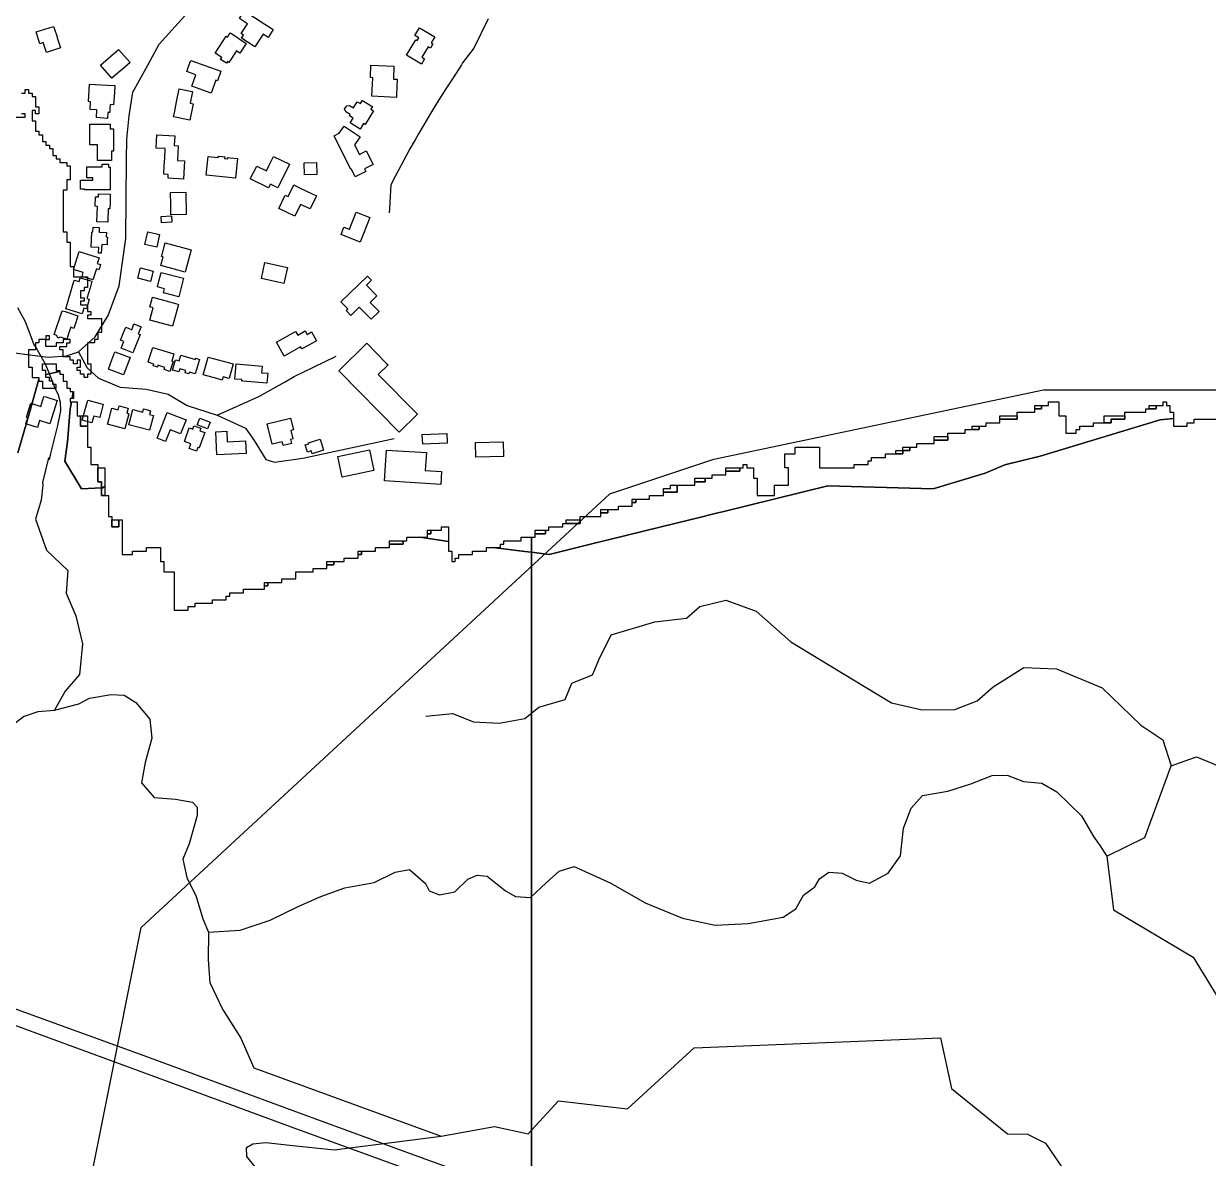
# Model space of a CAD drawing. Header units: metres. Extents: x 553506 to 563855, y 142925 to 150243.
# Drawn here: x 560707 to 561390, y 147222 to 147876 of the extents above; entities that cross this region are included whole.
import ezdxf

# ---------------------------------------------------------------- set-up
doc = ezdxf.new("R2010")
doc.units = ezdxf.units.M
for name, color, linetype in [('C-BUILDINGS', 8, 'Continuous'), ('C-FLOOD_ZONE_3', 150, 'Continuous'), ('C-POWER_LINES', 6, 'Continuous'), ('C-ROADS', 33, 'Continuous'), ('C-WATERWAYS', 5, 'Continuous'), ('E-132KV-UGC-ALT', 8, 'Continuous')]:
    doc.layers.add(name, color=color, linetype=linetype)

msp = doc.modelspace()

# ---------------------------------------------------------------- linework, layer by layer
at = {"layer": 'C-BUILDINGS'}
for points in [[(560851.0711, 147872.5792), (560848.1309, 147868.0128), (560845.1703, 147869.9013), (560840.477, 147862.5976), (560835.9823, 147865.4731), (560832.6935, 147867.5739), (560833.8936, 147869.4368), (560832.5526, 147870.2852), (560834.4129, 147873.1705), (560836.1995, 147875.9533), (560831.5337, 147878.9348), (560834.3269, 147883.2851), (560843.4374, 147877.46), (560851.0711, 147872.5792)], [(560725.1419, 147872.3209), (560726.0488, 147869.4777), (560726.9638, 147866.6014), (560728.4444, 147861.962), (560720.3032, 147859.381), (560718.4969, 147865.0454), (560716.6002, 147864.4406), (560714.4371, 147871.2291), (560724.4751, 147874.4147), (560725.1419, 147872.3209)], [(560942.1677, 147864.8483), (560943.1294, 147864.2774), (560941.6883, 147861.8504), (560940.3065, 147862.6641), (560936.7072, 147856.5967), (560938.3314, 147855.6348), (560936.5648, 147852.6633), (560927.8888, 147857.7785), (560933.1814, 147866.7037), (560933.9863, 147866.228), (560934.936, 147867.8271), (560932.685, 147869.159), (560935.3478, 147873.65), (560944.2658, 147868.3977), (560942.1677, 147864.8483)], [(560825.5554, 147869.5764), (560826.329, 147870.7693), (560835.4786, 147864.5892), (560831.8639, 147859.0111), (560829.8448, 147860.3058), (560825.5371, 147853.6375), (560824.7877, 147854.1261), (560824.1408, 147853.1264), (560820.7018, 147855.3337), (560821.4084, 147856.4355), (560817.5479, 147858.9302), (560819.3149, 147861.6678), (560822.5091, 147866.6094), (560823.9164, 147868.7794), (560824.7084, 147868.2699), (560825.5554, 147869.5764)], [(560763.9906, 147849.6294), (560763.1873, 147848.9364), (560758.0622, 147844.4798), (560751.5215, 147851.966), (560761.9484, 147861.0406), (560768.4964, 147853.5435), (560763.9906, 147849.6294)], [(560818.8766, 147843.0669), (560817.9435, 147843.3938), (560815.3022, 147835.9764), (560804.1247, 147839.9338), (560806.4837, 147846.541), (560801.2238, 147848.402), (560802.2644, 147851.3395), (560803.492, 147854.7838), (560820.8625, 147848.6385), (560818.8766, 147843.0669)], [(560920.3287, 147844.0185), (560922.569, 147843.9218), (560922.1681, 147834.8493), (560922.1051, 147833.5117), (560907.9067, 147834.1354), (560908.3818, 147844.8574), (560907.0376, 147844.9155), (560907.3647, 147852.1046), (560920.66, 147851.5194), (560920.3287, 147844.0185)], [(560759.8023, 147840.2603), (560759.5466, 147836.3679), (560759.0712, 147829.2187), (560757.0956, 147829.346), (560756.9459, 147826.9818), (560756.7989, 147824.7512), (560755.783, 147824.8195), (560755.5616, 147821.3957), (560749.0882, 147821.8163), (560749.388, 147826.3111), (560745.5001, 147826.5568), (560745.7946, 147830.9957), (560744.5684, 147831.0798), (560745.2373, 147841.2068), (560755.6129, 147840.5299), (560759.8023, 147840.2603)], [(560804.548, 147836.9085), (560803.1805, 147830.1209), (560804.9535, 147829.7646), (560803.0538, 147820.3224), (560793.5768, 147822.2184), (560794.0733, 147824.6714), (560795.3252, 147830.91), (560796.8441, 147838.4481), (560803.331, 147837.1487), (560804.548, 147836.9085)], [(560908.2468, 147828.1914), (560907.289, 147826.6255), (560908.8717, 147825.6511), (560904.7142, 147818.8762), (560904.1156, 147817.9002), (560903.1817, 147818.472), (560901.2059, 147815.2603), (560895.4682, 147818.7535), (560897.1511, 147821.4997), (560895.0128, 147822.8017), (560895.4581, 147823.5391), (560892.8139, 147825.148), (560892.2144, 147826.8767), (560893.396, 147828.6611), (560894.9564, 147828.8435), (560897.2727, 147827.4358), (560899.4816, 147831.0221), (560901.3349, 147829.8893), (560902.4588, 147831.7275), (560907.5839, 147828.5936), (560908.2468, 147828.1914)], [(560756.9938, 147815.3969), (560759.0634, 147815.3949), (560759.0494, 147808.6941), (560759.0362, 147802.4163), (560757.7779, 147802.4103), (560757.7689, 147797.1122), (560749.8193, 147797.1193), (560749.8314, 147806.1128), (560745.3148, 147806.1161), (560745.3332, 147818.037), (560756.9959, 147818.0125), (560756.9938, 147815.3969)], [(560793.9383, 147805.7572), (560796.3058, 147805.6198), (560795.8013, 147797.1674), (560799.9059, 147796.9286), (560799.2835, 147786.4357), (560790.4507, 147786.9606), (560790.5749, 147789.0235), (560787.9553, 147789.1753), (560788.2516, 147794.2265), (560788.5091, 147798.5085), (560788.8348, 147803.9613), (560783.5114, 147804.2732), (560783.9711, 147811.9228), (560794.2748, 147811.3105), (560793.9383, 147805.7572)], [(560900.7056, 147800.6531), (560904.7202, 147802.6153), (560908.5884, 147794.7451), (560903.7339, 147792.367), (560904.5251, 147790.7668), (560898.3137, 147787.734), (560896.1628, 147792.1187), (560895.722, 147791.9045), (560886.1574, 147811.3274), (560889.1113, 147812.7778), (560891.9866, 147816.9638), (560901.1241, 147810.7278), (560897.995, 147806.1666), (560900.7056, 147800.6531)], [(560819.3397, 147799.6963), (560821.5912, 147799.4663), (560823.0991, 147799.3132), (560822.9859, 147798.2412), (560824.8937, 147798.0449), (560824.9745, 147798.8154), (560826.2579, 147798.6886), (560830.4525, 147798.2524), (560829.2644, 147786.8513), (560812.4234, 147788.5834), (560813.5511, 147799.4594), (560819.2537, 147798.87), (560819.3397, 147799.6963)], [(560853.6818, 147781.4054), (560849.5058, 147783.4784), (560848.4139, 147781.2849), (560837.8458, 147786.5413), (560841.5239, 147793.891), (560847.0849, 147791.1268), (560848.7692, 147794.4964), (560851.2828, 147799.5168), (560860.4519, 147794.9513), (560853.6818, 147781.4054)], [(560757.0668, 147780.2281), (560750.1523, 147780.2232), (560742.3217, 147780.223), (560742.3221, 147780.657), (560740.0287, 147780.6632), (560740.0314, 147785.7163), (560747.0507, 147785.7245), (560747.0574, 147787.0715), (560743.5825, 147787.074), (560743.5861, 147793.4405), (560749.7315, 147793.4437), (560752.4371, 147793.4504), (560752.431, 147794.9862), (560756.1643, 147794.9917), (560756.161, 147793.311), (560757.0697, 147793.3172), (560757.0672, 147786.6947), (560757.0668, 147780.2281)], [(560876.1321, 147788.9869), (560869.1463, 147788.8015), (560868.9629, 147795.7743), (560875.956, 147795.9489), (560876.1321, 147788.9869)], [(560757.0996, 147776.5006), (560756.9781, 147773.2357), (560756.8289, 147769.2909), (560755.982, 147769.3201), (560755.7263, 147762.5227), (560755.6933, 147761.5645), (560749.3519, 147761.789), (560749.6815, 147770.6922), (560748.3307, 147770.739), (560748.5307, 147776.1879), (560750.3506, 147776.1224), (560750.4143, 147777.8829), (560757.1409, 147777.6371), (560757.0996, 147776.5006)], [(560800.8691, 147765.9393), (560792.0365, 147765.7852), (560791.9414, 147771.5031), (560791.8216, 147778.6782), (560800.6542, 147778.8323), (560800.8691, 147765.9393)], [(560870.2774, 147779.4765), (560875.9351, 147776.7488), (560872.264, 147769.1767), (560866.8049, 147771.8105), (560863.5341, 147765.0745), (560854.2985, 147769.5267), (560858.0029, 147777.1555), (560859.6784, 147776.3398), (560862.9158, 147783.0302), (560865.8901, 147781.5985), (560870.2774, 147779.4765)], [(560792.5746, 147761.5503), (560786.7192, 147761.2112), (560786.5062, 147764.8886), (560792.3619, 147765.2166), (560792.5746, 147761.5503)], [(560901.1443, 147750.0472), (560890.1412, 147754.455), (560890.1671, 147754.5226), (560891.8144, 147758.6256), (560894.8597, 147757.608), (560894.9802, 147757.5561), (560898.9309, 147767.363), (560906.8398, 147764.1938), (560901.1443, 147750.0472)], [(560755.4783, 147753.021), (560755.3796, 147751.0368), (560755.2543, 147748.562), (560752.2013, 147748.7113), (560751.9521, 147743.7172), (560750.4116, 147743.7914), (560750.5709, 147746.9685), (560746.1383, 147747.1859), (560746.5734, 147755.8476), (560747.0177, 147755.9506), (560747.1605, 147758.7598), (560750.767, 147758.5722), (560750.6246, 147755.7518), (560754.8681, 147755.5396), (560754.7428, 147753.0648), (560755.4783, 147753.021)], [(560783.9012, 147747.1547), (560777.0793, 147748.6552), (560778.7082, 147756.0298), (560785.5297, 147754.5404), (560783.9012, 147747.1547)], [(560800.2161, 147732.7512), (560786.2899, 147736.5113), (560787.6503, 147741.5179), (560786.6561, 147741.7872), (560787.2081, 147743.8079), (560788.7998, 147749.6899), (560803.7199, 147745.6716), (560800.2161, 147732.7512)], [(560750.3085, 147739.9372), (560749.6084, 147737.7338), (560751.5504, 147737.1156), (560751.1113, 147735.7329), (560750.6145, 147734.1814), (560749.1386, 147734.6472), (560747.1277, 147728.3069), (560740.857, 147730.2921), (560741.5641, 147732.4958), (560735.8515, 147734.2981), (560739.1673, 147744.7417), (560750.6774, 147741.1063), (560750.3085, 147739.9372)], [(560857.2268, 147726.2556), (560853.644, 147727.0226), (560844.2043, 147729.0643), (560846.1891, 147738.242), (560859.2113, 147735.4444), (560857.2268, 147726.2556)], [(560739.7568, 147729.4786), (560746.566, 147727.488), (560745.4344, 147723.6572), (560743.6338, 147717.5238), (560745.0167, 147717.1219), (560744.2013, 147714.3584), (560743.405, 147711.6511), (560741.9372, 147712.0838), (560740.9764, 147708.826), (560731.5099, 147711.7241), (560736.2936, 147728.2127), (560739.1374, 147727.3779), (560739.7568, 147729.4786)], [(560780.296, 147727.4196), (560773.0348, 147729.3292), (560774.585, 147735.1988), (560781.8458, 147733.3002), (560780.296, 147727.4196)], [(560796.5564, 147718.5571), (560787.8015, 147720.8318), (560788.4199, 147723.1885), (560784.2895, 147724.2501), (560784.7581, 147726.0344), (560786.4616, 147732.5877), (560799.3465, 147729.2625), (560796.5564, 147718.5571)], [(560907.6877, 147728.2034), (560904.75, 147725.34), (560910.8744, 147719.0987), (560907.0073, 147715.3269), (560912.1352, 147710.1006), (560907.5423, 147705.6159), (560900.6377, 147712.6565), (560895.7531, 147707.8845), (560893.2905, 147710.3895), (560893.9713, 147711.6463), (560890.0859, 147715.5982), (560905.3909, 147730.5467), (560907.6877, 147728.2034)], [(560796.4826, 147714.214), (560792.9777, 147701.5496), (560779.9377, 147705.1371), (560781.5204, 147710.863), (560781.9159, 147712.3), (560779.92, 147712.8497), (560781.0192, 147716.8241), (560781.4398, 147718.351), (560795.3965, 147714.5139), (560796.4826, 147714.214)], [(560738.4439, 147707.5336), (560737.1772, 147703.7765), (560736.0316, 147700.3905), (560734.3001, 147700.9818), (560733.6025, 147698.9232), (560731.9965, 147694.1649), (560728.3788, 147695.3762), (560726.9217, 147694.7963), (560726.3222, 147696.3024), (560724.7821, 147696.8107), (560729.4276, 147710.5682), (560731.0669, 147710.0184), (560738.4439, 147707.5336)], [(560763.0318, 147693.5223), (560764.5951, 147697.4112), (560766.0281, 147700.9954), (560769.455, 147699.6223), (560770.7909, 147702.9586), (560774.8409, 147701.338), (560773.2192, 147697.3027), (560774.416, 147696.817), (560770.1936, 147686.3005), (560763.4605, 147688.9836), (560764.9648, 147692.7481), (560763.0318, 147693.5223)], [(560865.1662, 147696.4419), (560869.4324, 147698.8571), (560870.5495, 147696.8998), (560873.0296, 147698.302), (560875.9076, 147693.25), (560871.559, 147690.7877), (560867.5058, 147688.4903), (560866.7955, 147689.7369), (560857.4525, 147684.4469), (560852.9169, 147692.4187), (560863.9084, 147698.6507), (560865.1662, 147696.4419)], [(560792.5495, 147681.502), (560793.291, 147681.2693), (560791.5197, 147675.5375), (560788.1451, 147676.5782), (560788.5447, 147677.8818), (560784.6057, 147679.083), (560784.3011, 147678.094), (560783.1151, 147678.4576), (560781.8656, 147678.8414), (560782.1639, 147679.8079), (560778.9164, 147680.8082), (560779.6144, 147683.0783), (560781.5758, 147689.4393), (560793.838, 147685.6828), (560792.5495, 147681.502)], [(560916.2469, 147680.4007), (560917.2219, 147679.4073), (560911.5103, 147673.808), (560934.1556, 147650.8549), (560923.6823, 147640.5765), (560888.7897, 147675.9567), (560904.9676, 147691.8341), (560916.2469, 147680.4007)], [(560764.8369, 147673.6004), (560756.0133, 147676.9526), (560758.0552, 147682.3033), (560759.8131, 147686.8994), (560768.6367, 147683.5472), (560764.8369, 147673.6004)], [(560806.19, 147682.4077), (560806.4056, 147683.1156), (560808.523, 147682.4807), (560806.0271, 147674.2108), (560802.7873, 147675.189), (560802.4774, 147674.1442), (560801.5526, 147674.4269), (560800.2399, 147674.8199), (560800.62, 147676.0784), (560797.2251, 147677.0962), (560796.6609, 147675.2421), (560793.0187, 147676.3412), (560794.8057, 147682.2405), (560796.8809, 147681.6154), (560797.8685, 147684.9074), (560806.19, 147682.4077)], [(560825.676, 147671.4647), (560822.1435, 147672.4115), (560821.6484, 147670.5818), (560818.5319, 147671.4191), (560810.6982, 147673.5223), (560813.4733, 147683.8155), (560827.956, 147679.9282), (560825.676, 147671.4647)], [(560844.2963, 147674.7747), (560847.9067, 147674.4648), (560847.4256, 147668.8402), (560833.5031, 147670.0181), (560832.9143, 147670.0664), (560832.9818, 147670.8142), (560828.8737, 147671.1642), (560829.6205, 147679.9136), (560844.6298, 147678.6361), (560844.2963, 147674.7747)], [(560718.9065, 147661.1442), (560719.9723, 147660.8214), (560726.5096, 147658.8111), (560722.3639, 147645.392), (560716.4126, 147647.2204), (560715.2128, 147643.3318), (560708.4426, 147645.4128), (560709.5155, 147648.8855), (560708.7671, 147649.1181), (560711.2617, 147657.2098), (560717.1285, 147655.4011), (560718.9065, 147661.1442)], [(560752.1463, 147656.8642), (560753.084, 147656.6153), (560751.0097, 147648.9486), (560747.6392, 147649.8559), (560746.5729, 147645.9493), (560741.0096, 147647.4447), (560744.1503, 147659.0181), (560751.3284, 147657.0835), (560752.1463, 147656.8642)], [(560762.2541, 147655.8227), (560765.1807, 147655.0239), (560767.3948, 147654.4254), (560766.5912, 147651.5064), (560767.8324, 147651.1669), (560765.4405, 147642.4773), (560755.5041, 147645.1937), (560756.2074, 147647.7422), (560758.0591, 147654.4782), (560761.6136, 147653.4987), (560762.2541, 147655.8227)], [(560776.3448, 147653.9598), (560779.2418, 147653.2158), (560780.3485, 147652.9276), (560779.7929, 147650.7955), (560781.9428, 147650.2395), (560779.6956, 147641.6213), (560767.7479, 147644.7088), (560770.0448, 147653.5289), (560775.8459, 147652.0298), (560776.3448, 147653.9598)], [(560800.8032, 147647.669), (560797.6386, 147639.5452), (560791.6014, 147641.8827), (560789.0124, 147635.246), (560784.0652, 147637.1614), (560789.8188, 147651.9219), (560791.2273, 147651.3761), (560800.8032, 147647.669)], [(560813.2033, 147642.4143), (560807.2025, 147644.7084), (560808.7277, 147648.6962), (560814.7286, 147646.4021), (560813.2033, 147642.4143)], [(560862.6869, 147641.8825), (560861.2232, 147641.5138), (560862.4074, 147636.7427), (560861.0268, 147636.399), (560861.6199, 147633.9801), (560859.2192, 147633.3929), (560856.8117, 147632.7944), (560856.2591, 147635.0365), (560850.5348, 147633.6329), (560847.6525, 147645.296), (560861.0227, 147648.5863), (560862.6869, 147641.8825)], [(560804.6901, 147642.3258), (560805.3315, 147644.1712), (560809.2475, 147642.8135), (560808.7538, 147641.3846), (560811.5599, 147640.4151), (560808.4221, 147631.435), (560807.6444, 147631.7112), (560806.8936, 147629.5618), (560802.5041, 147631.0828), (560803.4665, 147633.8398), (560799.8122, 147635.1055), (560802.5835, 147643.0612), (560803.8279, 147642.6216), (560804.6901, 147642.3258)], [(560824.2415, 147641.1349), (560824.5252, 147634.9777), (560835.1444, 147635.466), (560835.4807, 147628.2977), (560818.5851, 147627.5127), (560817.9652, 147640.8382), (560821.1555, 147640.9937), (560824.2415, 147641.1349)], [(560951.3599, 147634.198), (560937.2426, 147633.5553), (560936.9815, 147639.2124), (560951.0988, 147639.8551), (560951.3599, 147634.198)], [(560871.4369, 147634.41), (560878.098, 147636.4884), (560880.1024, 147630.0847), (560873.469, 147628.0182), (560872.933, 147629.7265), (560870.7725, 147629.0578), (560869.4751, 147633.2021), (560871.608, 147633.8588), (560871.4369, 147634.41)], [(560983.8474, 147626.5013), (560967.761, 147626.2197), (560967.6146, 147634.6851), (560983.7009, 147634.9667), (560983.8474, 147626.5013)], [(560909.1281, 147618.3946), (560890.8387, 147614.5606), (560888.3007, 147626.6129), (560906.59, 147630.4469), (560909.1281, 147618.3946)], [(560938.7282, 147618.4984), (560948.0733, 147617.923), (560947.6072, 147610.4846), (560915.186, 147612.4962), (560916.2956, 147630.1944), (560939.3713, 147628.7693), (560938.7282, 147618.4984)]]:
    msp.add_lwpolyline(points, close=True, dxfattribs=at)
at = {"layer": 'C-FLOOD_ZONE_3'}
for points in [[(560706, 147836), (560708, 147836), (560708, 147838), (560710, 147838), (560710, 147836), (560712, 147836), (560712, 147834), (560714, 147834), (560714, 147828), (560716, 147828), (560716, 147824), (560714, 147824), (560714, 147826), (560712, 147826), (560712, 147820), (560714, 147820), (560714, 147814), (560716, 147814), (560716, 147812), (560718, 147812), (560718, 147808), (560720, 147808), (560720, 147806), (560722, 147806), (560722, 147804), (560724, 147804), (560724, 147800), (560726, 147800), (560726, 147798), (560728, 147798), (560728, 147796), (560732, 147796), (560732, 147794), (560734, 147794), (560734, 147792), (560734, 147788), (560734, 147786), (560732, 147786), (560732, 147780), (560730, 147780), (560730, 147756), (560732, 147756), (560732, 147750), (560734, 147750), (560734, 147736), (560736, 147736), (560736, 147734), (560736, 147730), (560738, 147730), (560744, 147730), (560744, 147724), (560742, 147724), (560742, 147722), (560740, 147722), (560740, 147718), (560742, 147718), (560742, 147716), (560740, 147716), (560740, 147714), (560744, 147714), (560744, 147710), (560746, 147710), (560746, 147708), (560744, 147708), (560744, 147706), (560752, 147706), (560752, 147698), (560750, 147698), (560750, 147694), (560748, 147694), (560748, 147692), (560744, 147692), (560744, 147680), (560746, 147680), (560746, 147674), (560744, 147674), (560744, 147672), (560742, 147672), (560742, 147674), (560740, 147674), (560740, 147676), (560738, 147676), (560738, 147678), (560740, 147678), (560740, 147682), (560738, 147682), (560738, 147680), (560736, 147680), (560736, 147682), (560734, 147682), (560734, 147684), (560730, 147684), (560730, 147688), (560728, 147688), (560728, 147690), (560732, 147690), (560732, 147692), (560734, 147692), (560734, 147694), (560730, 147694), (560730, 147692), (560726, 147692), (560726, 147690), (560720, 147690), (560720, 147694), (560716, 147694), (560716, 147692), (560714, 147692), (560714, 147688), (560710, 147688), (560710, 147678), (560712, 147678), (560712, 147672), (560716, 147672), (560716, 147671.1422), (560710.81, 147652.3841), (560703.83, 147628.64)], [(560700, 147822), (560708, 147822), (560708, 147824), (560706, 147824)], [(560703.83, 147628.64), (560710.81, 147652.3841), (560716, 147671.1422), (560716, 147670), (560718, 147670), (560718, 147666), (560726, 147666), (560726, 147668), (560724, 147668), (560724, 147670), (560722, 147670), (560722, 147672), (560720, 147672), (560720, 147673.8209), (560720, 147673.8209), (560728, 147675.4229), (560728, 147674), (560730, 147674), (560730, 147670), (560732, 147670), (560732, 147666), (560734, 147666), (560734, 147664), (560735.8226, 147664), (560735.0972, 147660), (560734, 147660), (560734, 147658), (560734.7345, 147658), (560734.3718, 147656), (560734.02, 147654.06), (560732.43, 147635), (560730.85, 147623.87), (560740.4656, 147607.8424), (560752, 147608.449), (560752, 147606), (560752, 147604), (560754, 147604), (560756, 147604), (560756, 147602), (560756, 147592), (560758, 147592), (560758, 147590), (560758, 147586), (560762, 147586), (560762, 147590), (560764, 147590), (560764, 147574), (560764, 147570), (560770, 147570), (560770, 147572), (560772, 147572), (560778, 147572), (560778, 147574), (560780, 147574), (560782, 147574), (560786, 147574), (560786, 147572), (560786, 147566), (560788, 147566), (560788, 147564), (560788, 147560), (560794, 147560), (560794, 147546), (560794, 147538), (560802, 147538), (560802, 147540), (560804, 147540), (560806, 147540), (560806, 147542), (560808, 147542), (560814, 147542), (560816, 147542), (560816, 147544), (560824, 147544), (560824, 147546), (560826, 147546), (560826, 147548), (560834, 147548), (560834, 147550), (560842, 147550), (560846, 147550), (560846, 147552), (560848, 147552), (560848, 147554), (560854, 147554), (560856, 147554), (560856, 147556), (560864, 147556), (560864, 147560), (560872, 147560), (560874, 147560), (560874, 147562), (560878, 147562), (560882, 147562), (560882, 147564), (560886, 147564), (560886, 147566), (560890, 147566), (560892, 147566), (560892, 147568), (560894, 147568), (560900, 147568), (560900, 147570), (560902, 147570), (560902, 147572), (560908, 147572), (560910, 147572), (560910, 147574), (560918, 147574), (560918, 147576), (560926, 147576), (560926, 147578), (560928, 147578), (560928, 147580), (560934, 147580), (560935.6164, 147580), (560952, 147577.6312), (560952, 147572), (560954, 147572), (560954, 147566), (560956, 147566), (560956, 147568), (560958, 147568), (560958, 147570), (560964, 147570), (560966, 147570), (560966, 147572), (560974, 147572), (560974, 147574), (560976, 147574), (560977.5685, 147574), (560996, 147571.8131), (561000, 147571.3385), (561000, 147568), (561000, 147567.6421), (561000, 147566.7254), (561000, 147564.7173), (561000, 147557.6879), (561000, 147155.1983)], [(561000, 147155.1983), (561000, 147557.6879), (561000, 147564.7173), (561000, 147566.7254), (561000, 147567.6421), (561000, 147568), (561000, 147571.3385), (561010.1471, 147570.1346), (561014, 147571.081), (561034.0255, 147576), (561074.7362, 147586), (561099.1626, 147592), (561102, 147592.697), (561107.3048, 147594), (561110, 147594.662), (561170.7207, 147609.5772), (561231.5527, 147607.9777), (561261.3882, 147617.0073), (561272.88, 147621.71), (561293.2516, 147626.6506), (561362.3934, 147647.5761), (561370, 147648.3368), (561370, 147644), (561372, 147644), (561378, 147644), (561378, 147646), (561382, 147646), (561382, 147648), (561400, 147648)]]:
    msp.add_lwpolyline(points, dxfattribs=at)
for points in [[(560722, 147694), (560722, 147696), (560720, 147696), (560720, 147694), (560722, 147694)], [(560718, 147676), (560718, 147680), (560726, 147680), (560726, 147676), (560728, 147676), (560728, 147675.4229), (560720, 147673.8209), (560720, 147676), (560718, 147676)], [(560736, 147660), (560735.0972, 147660), (560735.8226, 147664), (560736, 147664), (560736, 147660)], [(560752, 147608.449), (560740.4656, 147607.8424), (560730.85, 147623.87), (560732.43, 147635), (560734.02, 147654.06), (560734.3718, 147656), (560734.7345, 147658), (560738, 147658), (560738, 147656), (560738, 147650), (560740, 147650), (560740, 147648), (560740, 147644), (560744, 147644), (560744, 147640), (560744, 147632), (560746, 147632), (560746, 147630), (560746, 147622), (560748, 147622), (560750, 147622), (560750, 147620), (560750, 147612), (560752, 147612), (560752, 147608.449)], [(561012, 147586), (561018, 147586), (561018, 147588), (561020, 147588), (561028, 147588), (561028, 147590), (561028, 147592), (561030, 147592), (561038, 147592), (561040, 147592), (561040, 147594), (561044, 147594), (561044, 147596), (561048, 147596), (561050, 147596), (561050, 147598), (561058, 147598), (561058, 147600), (561060, 147600), (561060, 147602), (561066, 147602), (561068, 147602), (561068, 147604), (561070, 147604), (561076, 147604), (561076, 147606), (561084, 147606), (561084, 147610), (561088, 147610), (561092, 147610), (561094, 147610), (561094, 147612), (561100, 147612), (561100, 147614), (561102, 147614), (561104, 147614), (561104, 147616), (561112, 147616), (561112, 147618), (561120, 147618), (561120, 147620), (561122, 147620), (561122, 147622), (561124, 147622), (561124, 147620), (561128, 147620), (561128, 147614), (561130, 147614), (561130, 147604), (561140, 147604), (561140, 147610), (561148, 147610), (561148, 147620), (561146, 147620), (561146, 147628), (561150, 147628), (561152, 147628), (561152, 147630), (561152, 147632), (561160, 147632), (561166, 147632), (561166, 147620), (561186, 147620), (561186, 147622), (561188, 147622), (561194, 147622), (561194, 147624), (561196, 147624), (561196, 147626), (561202, 147626), (561204, 147626), (561204, 147628), (561206, 147628), (561208, 147628), (561210, 147628), (561214, 147628), (561214, 147630), (561218, 147630), (561218, 147632), (561222, 147632), (561222, 147634), (561224, 147634), (561226, 147634), (561232, 147634), (561232, 147636), (561240, 147636), (561240, 147638), (561240, 147640), (561250, 147640), (561250, 147642), (561254, 147642), (561258, 147642), (561258, 147644), (561262, 147644), (561262, 147646), (561270, 147646), (561270, 147648), (561280, 147648), (561280, 147650), (561280, 147652), (561286, 147652), (561288, 147652), (561290, 147652), (561290, 147654), (561294, 147654), (561294, 147656), (561298, 147656), (561298, 147658), (561304, 147658), (561304, 147650), (561308, 147650), (561308, 147640), (561314, 147640), (561314, 147642), (561316, 147642), (561316, 147644), (561322, 147644), (561324, 147644), (561324, 147646), (561326, 147646), (561328, 147646), (561330, 147646), (561334, 147646), (561334, 147648), (561342, 147648), (561342, 147650), (561342, 147652), (561344, 147652), (561348, 147652), (561352, 147652), (561354, 147652), (561354, 147654), (561356, 147654), (561360, 147654), (561360, 147656), (561364, 147656), (561364, 147658), (561366, 147658), (561366, 147656), (561368, 147656), (561368, 147652), (561370, 147652), (561370, 147648.3368), (561362.3934, 147647.5761), (561293.2516, 147626.6506), (561272.88, 147621.71), (561261.3882, 147617.0073), (561231.5527, 147607.9777), (561170.7207, 147609.5772), (561110, 147594.662), (561107.3048, 147594), (561102, 147592.697), (561099.1626, 147592), (561074.7362, 147586), (561034.0255, 147576), (561014, 147571.081), (561010.1471, 147570.1346), (561000, 147571.3385), (561000, 147580), (561002, 147580), (561002, 147582), (561008, 147582), (561008, 147584), (561010, 147584), (561010, 147586), (561012, 147586)], [(561294, 147656), (561294, 147654), (561290, 147654), (561290, 147656), (561294, 147656)], [(561360, 147656), (561360, 147654), (561356, 147654), (561356, 147656), (561360, 147656)], [(560740, 147644), (560740, 147648), (560740, 147650), (560744, 147650), (560744, 147646), (560744, 147644), (560740, 147644)], [(561280, 147648), (561270, 147648), (561270, 147650), (561280, 147650), (561280, 147648)], [(561334, 147648), (561334, 147646), (561330, 147646), (561330, 147650), (561342, 147650), (561342, 147648), (561334, 147648)], [(561258, 147644), (561258, 147642), (561254, 147642), (561254, 147644), (561258, 147644)], [(561240, 147638), (561240, 147636), (561232, 147636), (561232, 147638), (561240, 147638)], [(561210, 147628), (561210, 147630), (561214, 147630), (561214, 147628), (561210, 147628)], [(561218, 147632), (561218, 147630), (561214, 147630), (561214, 147632), (561218, 147632)], [(560752, 147608.449), (560752, 147612), (560750, 147612), (560750, 147620), (560754, 147620), (560754, 147609.3988), (560752.78, 147608.49), (560752, 147608.449)], [(561120, 147618), (561112, 147618), (561112, 147620), (561120, 147620), (561120, 147618)], [(561100, 147614), (561100, 147612), (561094, 147612), (561094, 147614), (561100, 147614)], [(560752.78, 147608.49), (560754, 147609.3988), (560754, 147606), (560754, 147604), (560752, 147604), (560752, 147606), (560752, 147608.449), (560752.78, 147608.49)], [(561080, 147608), (561080, 147610), (561084, 147610), (561084, 147606), (561076, 147606), (561076, 147608), (561080, 147608)], [(561060, 147600), (561058, 147600), (561058, 147602), (561060, 147602), (561060, 147600)], [(561044, 147594), (561040, 147594), (561040, 147596), (561044, 147596), (561044, 147594)], [(560758, 147590), (560762, 147590), (560762, 147586), (560758, 147586), (560758, 147590)], [(560942, 147584), (560948, 147584), (560948, 147586), (560952, 147586), (560952, 147577.6312), (560935.6164, 147580), (560940, 147580), (560940, 147582), (560942, 147582), (560942, 147584)], [(561020, 147588), (561020, 147590), (561028, 147590), (561028, 147588), (561020, 147588)], [(560940, 147584), (560942, 147584), (560942, 147582), (560940, 147582), (560940, 147584)], [(561000, 147580), (561000, 147571.3385), (560996, 147571.8131), (560977.5685, 147574), (560982, 147574), (560982, 147576), (560984, 147576), (560984, 147578), (560994, 147578), (560994, 147580), (560998, 147580), (561000, 147580)], [(561008, 147584), (561008, 147582), (561002, 147582), (561002, 147584), (561008, 147584)], [(560900, 147572), (560902, 147572), (560902, 147570), (560900, 147570), (560900, 147572)], [(560918, 147576), (560918, 147578), (560926, 147578), (560926, 147576), (560918, 147576)], [(560882, 147564), (560882, 147566), (560886, 147566), (560886, 147564), (560882, 147564)], [(560846, 147552), (560846, 147554), (560848, 147554), (560848, 147552), (560846, 147552)]]:
    msp.add_lwpolyline(points, close=True, dxfattribs=at)
at = {"layer": 'C-POWER_LINES'}
for points in [[(562010.5944, 146975), (561962.7852, 147039.5504), (561875.7976, 147013.0792), (561765.2275, 147045.5246), (561673.6379, 147045.0566), (561581.6063, 147047.5259), (561489.0074, 147050.4799), (561401.0224, 147051.4769), (561318.3289, 147082.6038), (561196.6324, 147127.3111), (561073.9207, 147171.6888), (561003.7826, 147197.9164), (560934.417, 147223.1674), (560866.2574, 147248.112), (560776.6085, 147281.1887), (560662.7978, 147322.4709), (560591.2727, 147349.3728), (560494.5587, 147398.5612), (560417.7482, 147437.599), (560286.4213, 147504.2418)], [(561999.4457, 146975), (561959.0714, 147028.4812), (561875.7458, 147003.4054), (561765.1803, 147036.3629), (561672.654, 147037.8801), (561579.0977, 147039.6893), (561487.2185, 147041.5418), (561397.7576, 147042.9934), (561314.568, 147073.8822), (561194.9538, 147117.9648), (561059.1579, 147167.5085), (561000.1924, 147189.089), (560931.1293, 147214.7279), (560863.1306, 147239.4439), (560773.4816, 147272.5207), (560660.1356, 147313.9177), (560596.1868, 147337.5617), (560587.5779, 147340.7429), (560489.7617, 147390.9654), (560413.5798, 147429.8002), (560281.9216, 147496.0766)]]:
    msp.add_lwpolyline(points, dxfattribs=at)
at = {"layer": 'C-ROADS'}
for points in [[(560721.2616, 147683.7452), (560731.8759, 147684.6115), (560738.7468, 147686.9079), (560748.4044, 147695.5577), (560755.9773, 147707.8152), (560762.2711, 147724.9744), (560766.173, 147752.2094), (560766.4555, 147797.462), (560766.705, 147809.3678), (560767.9983, 147822.7755), (560770.0951, 147836.4198), (560777.8031, 147850.3845), (560780.0383, 147854.4724), (560785.3622, 147864.1887), (560807.1451, 147888.3885), (560818.2326, 147897.7956), (560825.4307, 147906.3797), (560827.5986, 147913.0588)], [(560974.9893, 147878.7878), (560966.6762, 147861.8432), (560960.2445, 147853.3497), (560959.4974, 147852.2022), (560954.7445, 147844.7964), (560950.2512, 147837.8106), (560949.2508, 147836.2656), (560945.5975, 147830.586), (560942.3834, 147825.1651), (560934.8862, 147812.5201), (560932.8275, 147809.0498), (560929.7263, 147803.8217), (560927.8269, 147800.1783), (560921.5729, 147788.2401), (560918.9078, 147783.148), (560918.2721, 147773.0888), (560918.0162, 147768.9849), (560917.8899, 147766.9887)], [(560339.7, 147754.4157), (560343.9448, 147749.907), (560344.5802, 147749.0365), (560386.8279, 147745.5363), (560390.0676, 147745.003), (560394.7105, 147743.6454), (560462.3422, 147746.0473), (560486.5222, 147745.0553), (560527.4171, 147735.181), (560606.4282, 147707.9449), (560634.3435, 147701.3162), (560703.497, 147686.161), (560721.2616, 147683.7452)], [(560738.7468, 147686.9079), (560743.756, 147677.6486), (560750.4074, 147671.7686), (560762.7369, 147666.5338), (560777.8293, 147665.2811), (560790.5188, 147662.3949), (560801.4551, 147655.8812)], [(560818.6667, 147650.3653), (560842.663, 147661.0669), (560857.8691, 147669.579), (560863.208, 147672.5733), (560874.2013, 147678.082), (560887.421, 147684.3838)], [(560801.4551, 147655.8812), (560818.6667, 147650.3653), (560834.9757, 147642.8623), (560840.1428, 147635.7116), (560846.7921, 147624.7675), (560851.767, 147623.3094), (560868.0712, 147625.5674), (560920.7515, 147636.8229)]]:
    msp.add_lwpolyline(points, dxfattribs=at)
at = {"layer": 'C-WATERWAYS'}
for points in [[(560703.5878, 147712.3084), (560708.0767, 147704.2571), (560713.1328, 147691.037)], [(560713.1328, 147691.037), (560714.7069, 147688.326), (560719.5401, 147679.9961)], [(560719.5401, 147679.9961), (560721.8651, 147674.2923), (560725.0524, 147666.5009), (560727.1669, 147662.1595), (560728.2798, 147657.8759), (560728.3476, 147652.8027), (560726.6968, 147644.3367), (560722.7421, 147628.1634), (560721.8333, 147624.5845), (560721.603, 147625.6903), (560717.9722, 147611.4526), (560718.1712, 147610.2345), (560717.1877, 147601.4444), (560714.0445, 147590.3941), (560720.2999, 147572.5925), (560732.5813, 147560.8561), (560731.7513, 147547.8303), (560737.2386, 147534.6904), (560741.0712, 147518.5716), (560739.3358, 147500.9652), (560731.0433, 147491.3564), (560725.0404, 147480.3056)], [(560939.057, 147476.7892), (560954.3138, 147478.3469), (560966.4124, 147473.5839), (560981.3766, 147472.8731), (560996.1749, 147475.4516), (561004.218, 147482.0701), (561019.4316, 147486.565), (561023.1022, 147495.9403), (561035.1427, 147500.6139), (561036.4896, 147503.8171), (561038.8129, 147509.3326), (561045.7957, 147523.6756), (561071.1261, 147531.3037), (561089.2546, 147533.3636), (561096.9218, 147540.1486), (561112.0013, 147543.7825), (561129.4497, 147537.4292), (561149.5057, 147519.7271), (561171.8834, 147506.0268), (561207.3705, 147484.5574), (561225.1923, 147480.5756), (561243.9845, 147480.6535), (561256.9085, 147485.6894), (561266.0362, 147493.8338), (561283.774, 147504.9977), (561302.6583, 147504.1438), (561328.9996, 147493.162), (561351.1276, 147471.6301), (561363.9559, 147463.2403), (561368.6685, 147448.3293)], [(560725.0404, 147480.3056), (560739.01, 147483.8926), (560745.2034, 147487.2918), (560757.6075, 147489.2939), (560765.1266, 147488.9838), (560771.8916, 147484.8437), (560779.8678, 147475.0652), (560781.0632, 147464.1284), (560777.2883, 147450.2534), (560775.0287, 147438.4516), (560782.4223, 147430.0906), (560794.6993, 147429.0057), (560804.4641, 147427.3191), (560807.1144, 147424.4081), (560807.204, 147419.536), (560802.5089, 147403.3394), (560798.9856, 147394.3807), (560801.3207, 147383.8914), (560806.6559, 147372.9395), (560810.4284, 147360.091), (560813.7487, 147352.3037)], [(560677.0927, 147450.6911), (560679.7541, 147456.139), (560694.4225, 147466.8932), (560707.0029, 147476.6694), (560715.5601, 147479.6083), (560725.0404, 147480.3056)], [(561368.6685, 147448.3293), (561379.4516, 147452.0739), (561383.2075, 147453.3717), (561400.4922, 147446.2461)], [(560813.7487, 147352.3037), (560832.0021, 147353.5208), (560849.327, 147359.3834), (560865.4613, 147367.0898), (560878.5897, 147372.9881), (560892.2628, 147378.013), (560909.2911, 147381.0618), (560921.4058, 147386.9507), (560929.6786, 147388.4787), (560938.8321, 147380.4179), (560941.0321, 147376.2574), (560946.9569, 147373.9499), (560955.6663, 147375.6029), (560963.1554, 147382.9497), (560968.6582, 147385.1812), (560974.3285, 147384.7468), (560984.8945, 147376.2406), (560990.7196, 147372.8727), (560999.33, 147372.33), (561008.4415, 147380.7851), (561015.9096, 147387.4635), (561024.4775, 147390.2809), (561045.6357, 147380.6933), (561065.4045, 147369.2593), (561086.9736, 147360.3971), (561105.7943, 147356.4574), (561124.7962, 147357.4429), (561144.9378, 147361.1021), (561152.3152, 147365.7634), (561156.8256, 147373.7738), (561163.2428, 147378.5051), (561166.0364, 147383.0671), (561171.3984, 147386.886), (561179.0784, 147386.359), (561187.0729, 147382.2691), (561194.7714, 147380.7076), (561205.6249, 147386.4463), (561212.7453, 147396.3975), (561214.3412, 147412.3859), (561218.8393, 147423.902), (561225.3668, 147431.13), (561239.9014, 147433.6453), (561253.2226, 147437.8366), (561265.4312, 147442.7275), (561274.1777, 147442.9688), (561283.491, 147439.1875), (561294.0939, 147438.2071), (561302.6787, 147433.3568), (561317.0113, 147419.3711), (561323.8844, 147407.5776), (561327.6728, 147402.0536), (561329.6245, 147399.132), (561331.5252, 147396.2756)], [(561331.5252, 147396.2756), (561353.5648, 147406.9516), (561368.6685, 147448.3293)], [(561331.5252, 147396.2756), (561335.4574, 147365.2459), (561381.3236, 147337.9598), (561406.6267, 147296.8498), (561470.3312, 147274.9109), (561503.3957, 147292.1113), (561531.2832, 147264.2501), (561587.1256, 147269.5457), (561607.6219, 147220.5945), (561591.8214, 147202.5118), (561621.4073, 147152.7002), (561664.0307, 147156.1338), (561720.1125, 147175.8519), (561735.3892, 147149.0417), (561766.8689, 147154.3959), (561867.2649, 147172.4728), (561928.5204, 147247.4284), (562006.2625, 147218.1585), (562105.3959, 147309.8712), (562254.0904, 147238.5462), (562322.1945, 147324.4973)], [(560813.7487, 147352.3037), (560813.4708, 147336.3902), (560814.4162, 147323.3865), (560821.7849, 147308.0128), (560832.3325, 147291.3808), (560839.955, 147274.1564), (560947.8703, 147234.7746)], [(560947.8703, 147234.7746), (560978.6864, 147240.3257), (560998.0184, 147236.1457), (561015.4251, 147255.2451), (561055.1853, 147250.5035), (561093.6893, 147285.8246), (561235.7492, 147291.4835), (561242.0616, 147262.3538), (561274.4105, 147236.2229), (561285.7853, 147236.0569), (561296.3061, 147230.8), (561309.9395, 147210.8154), (561317.5152, 147193.1338)], [(560852.1991, 147177.6636), (560842.7477, 147211.537), (560841.4792, 147216.094), (560835.7833, 147223.1502), (560835.5934, 147228.3197), (560839.2698, 147230.3826), (560846.7625, 147231.1514), (560860.5925, 147229.6145), (560886.1923, 147226.9102), (560947.8703, 147234.7746)]]:
    msp.add_lwpolyline(points, dxfattribs=at)
at = {"layer": 'E-132KV-UGC-ALT'}
msp.add_lwpolyline([(561625, 145705), (561335, 145995), (561335, 146265), (560995, 146635), (561005, 146705), (561045, 146745), (561045, 146875), (560735, 147155), (560775, 147355), (561045, 147605), (561105, 147625), (561295, 147665), (561455, 147665)], dxfattribs=at)

doc.saveas('drawing.dxf')
